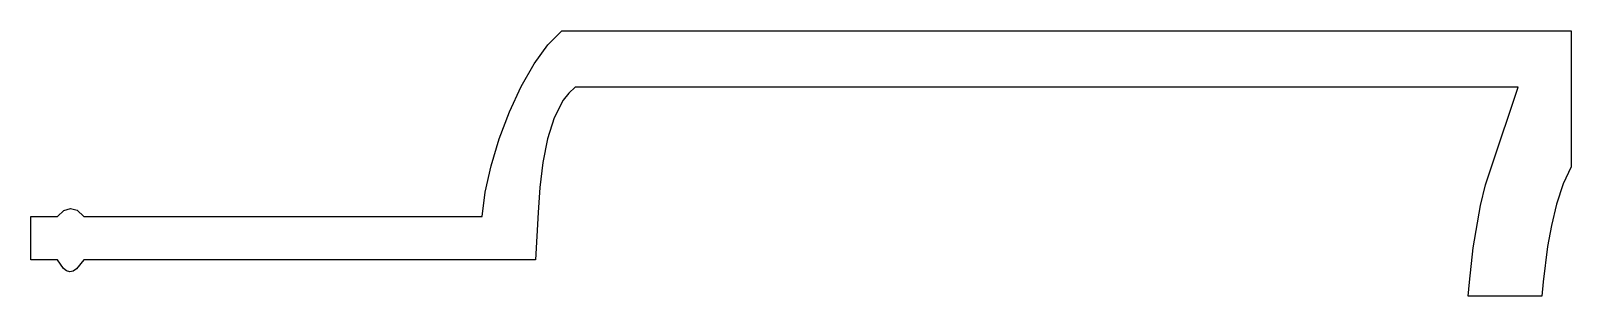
# Model space of a CAD drawing. Extents: x 32 to 218, y 88 to 120.
import ezdxf

# ---------------------------------------------------------------- set-up
doc = ezdxf.new("R2010")
doc.units = 0

msp = doc.modelspace()

# ---------------------------------------------------------------- linework, layer by layer
at = {"layer": 'Layer 1'}
for p, q in [((94.307614, 118.509116), (95.99929, 120.20405)), ((95.99929, 120.20405), (217.59929, 120.20405)), ((217.59929, 120.20405), (217.59929, 103.80325)), ((92.655923, 116.22218), (94.307614, 118.509116)), ((91.094467, 113.481376), (92.655923, 116.22218)), ((89.673498, 110.424839), (91.094467, 113.481376)), ((97.59954, 113.40326), (96.824828, 112.691653)), ((211.19954, 113.40326), (97.59954, 113.40326)), ((207.99971, 103.8032), (211.19954, 113.40326)), ((96.147092, 111.827377), (95.053677, 109.704434)), ((96.824828, 112.691653), (96.147092, 111.827377)), ((88.443267, 107.190703), (89.673498, 110.424839)), ((95.053677, 109.704434), (94.261556, 107.161659)), ((87.454024, 103.917103), (88.443267, 107.190703)), ((94.261556, 107.161659), (93.712991, 104.326279)), ((93.712991, 104.326279), (93.350243, 101.325521)), ((86.756022, 100.742174), (87.454024, 103.917103)), ((207.261802, 101.621229), (207.99971, 103.8032)), ((217.59929, 103.80325), (216.629899, 101.735305)), ((86.39951, 97.80405), (86.756022, 100.742174)), ((93.350243, 101.325521), (93.115573, 98.286614)), ((206.654731, 99.144553), (207.261802, 101.621229)), ((216.629899, 101.735305), (215.845375, 99.312151)), ((35.19939, 97.80405), (35.98246, 98.529856)), ((35.98246, 98.529856), (36.776166, 98.797826)), ((36.776166, 98.797826), (37.581514, 98.568908)), ((37.581514, 98.568908), (38.39951, 97.80405)), ((205.793091, 94.0291), (206.654731, 99.144553)), ((215.845375, 99.312151), (215.228576, 96.728254)), ((31.99956, 92.60326), (31.99956, 97.80405)), ((31.99956, 97.80405), (35.19939, 97.80405)), ((38.39951, 97.80405), (86.39951, 97.80405)), ((93.115573, 98.286614), (92.79951, 92.60326)), ((215.228576, 96.728254), (214.762361, 94.178081)), ((205.33478, 89.900872), (205.793091, 94.0291)), ((214.762361, 94.178081), (214.213117, 89.956771)), ((35.19939, 92.60326), (31.99956, 92.60326)), ((35.926106, 91.552178), (35.19939, 92.60326)), ((36.306387, 91.269365), (35.926106, 91.552178)), ((36.698699, 91.15906), (36.306387, 91.269365)), ((37.103605, 91.22928), (36.698699, 91.15906)), ((37.521667, 91.488042), (37.103605, 91.22928)), ((38.39951, 92.60326), (37.521667, 91.488042)), ((92.79951, 92.60326), (38.39951, 92.60326)), ((205.19979, 88.2039), (205.33478, 89.900872)), ((214.213117, 89.956771), (214.06051, 88.20395)), ((214.061, 88.2039), (205.19979, 88.2039)), ((214.06051, 88.20395), (214.061, 88.2039))]:
    msp.add_line(p, q, dxfattribs=at)

doc.saveas('drawing.dxf')
